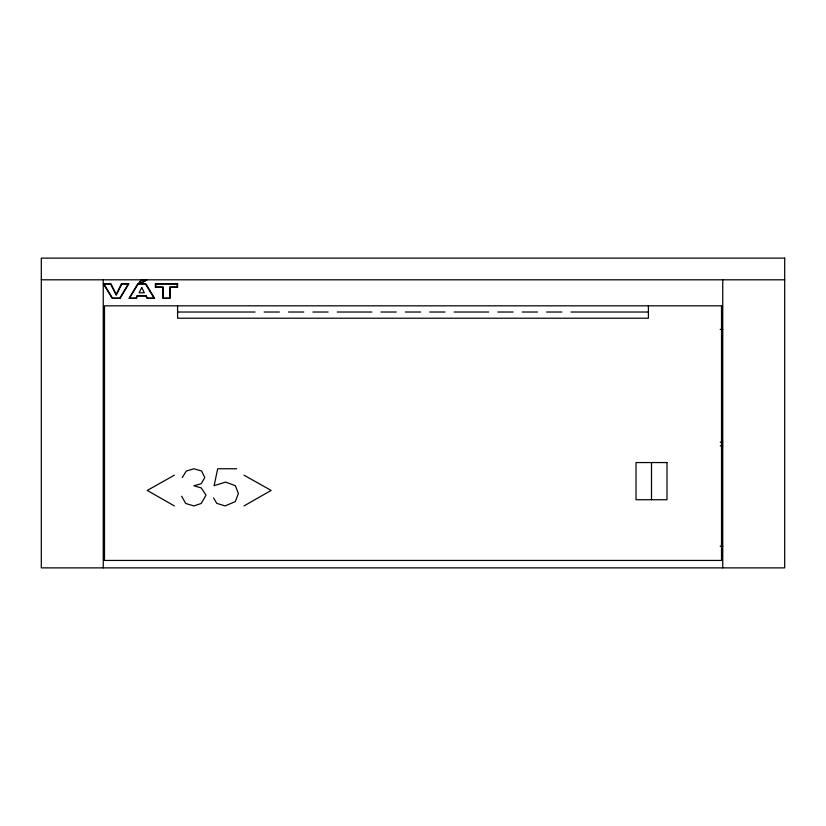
<?xml version="1.0" encoding="UTF-8"?>
<svg xmlns="http://www.w3.org/2000/svg" width="826" height="826" viewBox="0 0 826 826"><rect width="100%" height="100%" fill="white"/><g stroke="black" fill="none" stroke-linecap="round" stroke-linejoin="round"><path stroke-width="1.24" d="M182.236 477.593L186.315 471.006L193.893 468.776L201.606 471.006L204.765 477.593L201.224 483.737L193.893 485.76L201.224 487.918L206.004 495.104L201.224 503.478L193.893 505.925L185.726 503.478L181.648 496.24M141.566 279.808L138.851 282.802L142 282.802L147.214 279.808M244 505.925L271.135 490.438L244 475.198M174.369 475.198L147.234 490.438L174.369 505.925M41.3 279.808L784.7 279.808M177.59 312.022L255.007 312.022M264.144 312.022L279.384 312.022M288.532 312.022L303.772 312.022M312.92 312.022L328.159 312.022M337.297 312.022L371.855 312.022M380.993 312.022L396.232 312.022M405.38 312.022L420.62 312.022M429.768 312.022L445.007 312.022M454.145 312.022L488.703 312.022M497.841 312.022L513.08 312.022M522.228 312.022L537.468 312.022M546.616 312.022L561.856 312.022M570.993 312.022L648.41 312.022M720.169 329.368L722.75 329.368M720.272 442.116L722.75 442.116M720.272 445.834L722.75 445.834M236.732 468.755L217.692 468.755L214.099 485.678L225.663 482.105L235.317 485.678L238.415 493.494L235.317 501.619L225.095 505.925L216.773 503.344L213.531 497.923M720.169 546.192L722.75 546.192M722.75 279.808L722.75 567.875M651.507 462.56L651.507 499.73M648.41 305.826L648.41 318.216L177.59 318.216L177.59 305.826M103.25 279.808L103.25 567.875M137.188 295.677L136.042 298.103L129.61 298.103L138.149 283.989L145.469 283.989L154.008 298.103L147.389 298.103L146.202 295.677L137.188 295.677M137.55 295.966L136.393 298.392L128.928 298.392L137.818 283.7L145.799 283.7L154.689 298.392L147.038 298.392L145.851 295.966L137.55 295.966M141.721 287.51L139.129 292.786L144.333 292.786L141.721 287.51M121.484 283.7L116.229 294.273L110.901 283.7L103.25 283.7L112.191 298.392L120.121 298.392L128.908 283.7L121.484 283.7M121.835 283.989L116.229 295.264L110.55 283.989L103.931 283.989L112.522 298.103L119.791 298.103L128.226 283.989L121.835 283.989M141.845 280.097L139.666 282.513L141.814 282.513L146.006 280.097L141.845 280.097M784.7 258.125L41.3 258.125L41.3 567.875L784.7 567.875L784.7 258.125M177.59 283.7L155.36 283.7L155.36 287.324L162.815 287.324L162.815 298.392L170.125 298.392L170.125 287.324L177.59 287.324L177.59 283.7M177.115 283.989L155.825 283.989L155.825 287.035L163.29 287.035L163.29 298.103L169.66 298.103L169.66 287.035L177.115 287.035L177.115 283.989M721.511 305.826L104.489 305.826L104.489 560.441L721.511 560.441L721.511 305.826M666.995 462.56L636.02 462.56L636.02 499.73L666.995 499.73L666.995 462.56"/></g></svg>
